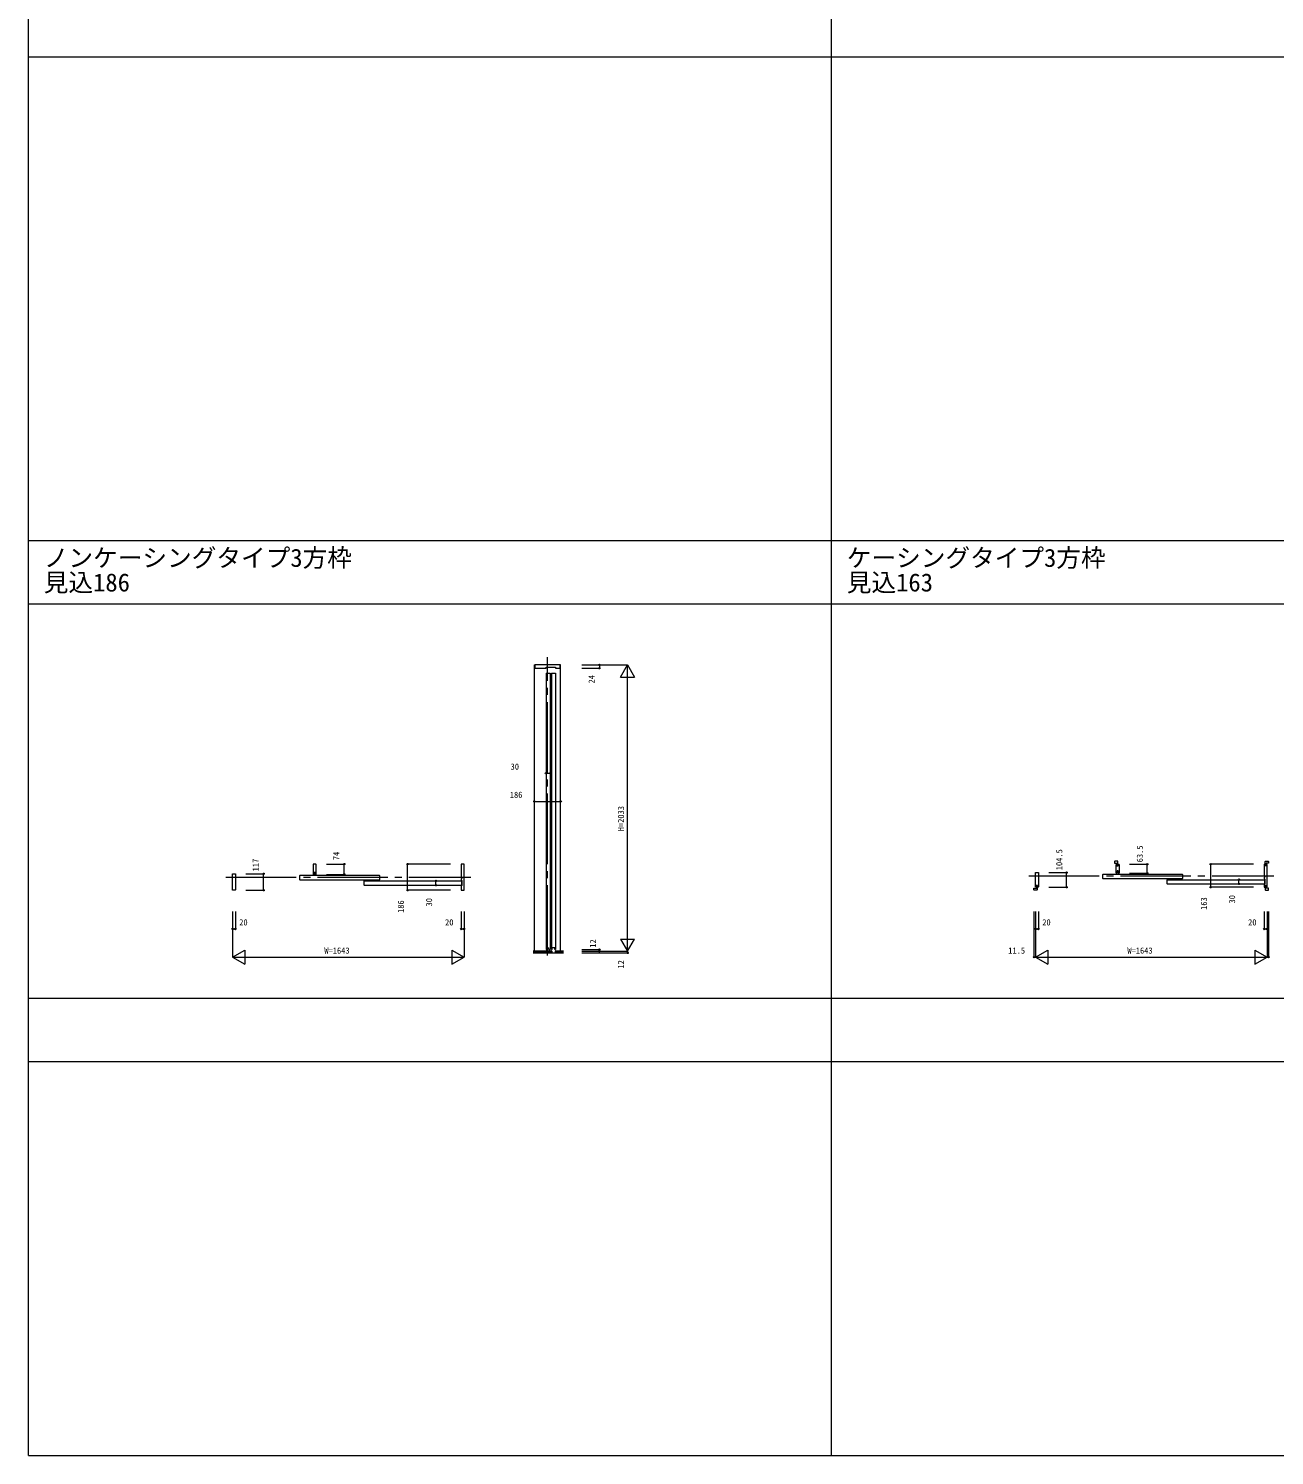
# Model space of a CAD drawing. Units: millimetres, scale not verified. Extents: x -14341 to 14341, y -10000 to 10000.
# Drawn here: x -14341 to -5497, y -10000 to 130 of the extents above; entities that cross this region are included whole.
import ezdxf
from ezdxf.enums import TextEntityAlignment as Align

# ---------------------------------------------------------------- set-up
doc = ezdxf.new("R2010")
doc.units = ezdxf.units.MM
doc.header["$LTSCALE"] = 50
doc.linetypes.add('USER1', pattern=[13, 10, -1, 1, -1])
for name, color, linetype, lineweight in [('0-0_0', 7, 'Continuous', 18), ('0-1_YKK_F1', 7, 'Continuous', 18), ('0-2_YKK_N1', 2, 'Continuous', 18), ('0-3_YKK_B1', 4, 'Continuous', 18), ('0-4_YKK_Z1', 7, 'Continuous', 18)]:
    doc.layers.add(name, color=color, linetype=linetype, lineweight=lineweight)
doc.styles.add('ＭＳ ゴシック', font='')
doc.styles.get('ＭＳ ゴシック').set_extended_font_data('MS Gothic')

msp = doc.modelspace()

# ---------------------------------------------------------------- linework, layer by layer
at = {"layer": '0-1_YKK_F1'}
for p, q in [((-14340.51, -10000), (-14340.51, 10000)), ((-8640.51, -10000), (-8640.51, 9500)), ((-14340.51, -70), (14159.49, -70)), ((-14340.51, -3505), (14159.49, -3505)), ((-14340.51, -3955), (14159.49, -3955)), ((-14340.51, -6752.5), (8459.49, -6752.5)), ((-14340.51, -7202.5), (8459.49, -7202.5)), ((-14340.51, -10000), (14340.51, -10000))]:
    msp.add_line(p, q, dxfattribs=at)
at = {"layer": '0-2_YKK_N1'}
for p, q in [((-10413.51, -4387.5), (-10088.51, -4387.5)), ((-10413.51, -4411.5), (-10288.51, -4411.5)), ((-10288.51, -4387.5), (-10288.51, -4411.5)), ((-10138.51, -4474.1), (-10088.51, -4387.5)), ((-10088.51, -6420.5), (-10088.51, -4387.5)), ((-10088.51, -4387.5), (-10038.51, -4474.1)), ((-10138.51, -4474.1), (-10038.51, -4474.1)), ((-10667.51, -5156.88), (-10637.51, -5156.88)), ((-10749.51, -5356.88), (-10563.51, -5356.88)), ((-12797.51, -5870.5), (-12672.51, -5870.5)), ((-12672.51, -5987.5), (-12672.51, -5870.5)), ((-12225.01, -5801.5), (-12100.01, -5801.5)), ((-12100.01, -5875.5), (-12100.01, -5801.5)), ((-11649.51, -5987.5), (-11649.51, -5801.5)), ((-11344.51, -5801.5), (-11649.51, -5801.5)), ((-7097.57, -5861.5), (-6972.57, -5861.5)), ((-6972.57, -5966), (-6972.57, -5861.5)), ((-6525.07, -5803), (-6400.07, -5803)), ((-6525.07, -5866.5), (-6400.07, -5866.5)), ((-6400.07, -5866.5), (-6400.07, -5803)), ((-5949.57, -5966), (-5949.57, -5803)), ((-5644.57, -5803), (-5949.57, -5803)), ((-12225.01, -5875.5), (-12100.01, -5875.5)), ((-11449.51, -5951.5), (-11449.51, -5921.5)), ((-7097.57, -5966), (-6972.57, -5966)), ((-5644.57, -5966), (-5949.57, -5966)), ((-5749.57, -5942.5), (-5749.57, -5912.5)), ((-12797.51, -5987.5), (-12672.51, -5987.5)), ((-11344.51, -5987.5), (-11649.51, -5987.5)), ((-12892.51, -6137.5), (-12892.51, -6462.5)), ((-12872.51, -6137.5), (-12872.51, -6262.5)), ((-11249.51, -6137.5), (-11249.51, -6462.5)), ((-7204.01, -6137.5), (-7204.01, -6462.5)), ((-7192.51, -6137.5), (-7192.51, -6462.5)), ((-7172.51, -6137.5), (-7172.51, -6262.5)), ((-5549.51, -6137.5), (-5549.51, -6462.5)), ((-5538.07, -6137.5), (-5538.07, -6462.5)), ((-12892.51, -6262.5), (-12872.51, -6262.5)), ((-7192.51, -6262.5), (-7172.51, -6262.5)), ((-10138.51, -6333.9), (-10038.51, -6333.9)), ((-10138.51, -6333.9), (-10038.51, -6333.9)), ((-10138.51, -6333.9), (-10088.51, -6420.5)), ((-10088.51, -6420.5), (-10038.51, -6333.9)), ((-12892.51, -6462.5), (-12805.91, -6412.5)), ((-12892.51, -6462.5), (-11249.51, -6462.5)), ((-12892.51, -6462.5), (-12805.91, -6512.5)), ((-12805.91, -6412.5), (-12805.91, -6512.5)), ((-11336.11, -6412.5), (-11336.11, -6512.5)), ((-11336.11, -6412.5), (-11249.51, -6462.5)), ((-11336.11, -6512.5), (-11249.51, -6462.5)), ((-10413.51, -6420.5), (-10088.51, -6420.5)), ((-10413.51, -6432.5), (-10088.51, -6432.5)), ((-10088.51, -6420.5), (-10088.51, -6432.5)), ((-7204.01, -6462.5), (-5538.07, -6462.5)), ((-7192.51, -6462.5), (-7105.91, -6412.5)), ((-7192.51, -6462.5), (-7105.91, -6512.5)), ((-7105.91, -6412.5), (-7105.91, -6512.5)), ((-5636.11, -6412.5), (-5636.11, -6512.5)), ((-5636.11, -6412.5), (-5549.51, -6462.5)), ((-5636.11, -6512.5), (-5549.51, -6462.5))]:
    msp.add_line(p, q, dxfattribs=at)
for points in [[(-11269.51, -6137.5), (-11269.51, -6262.5), (-11249.51, -6262.5)], [(-5569.57, -6137.5), (-5569.57, -6262.5), (-5549.57, -6262.5)], [(-10413.51, -6408.5), (-10288.51, -6408.5), (-10288.51, -6420.5)]]:
    msp.add_lwpolyline(points, dxfattribs=at)
for centre in [(-10288.51, -4387.5), (-10288.51, -4411.5), (-10667.51, -5156.88), (-10637.51, -5156.88), (-10749.51, -5356.88), (-10563.51, -5356.88), (-12672.51, -5870.5), (-12100.01, -5801.5), (-12100.01, -5875.5), (-11649.51, -5801.5), (-6972.57, -5861.5), (-6400.07, -5803), (-6400.07, -5866.5), (-5949.57, -5803), (-11449.51, -5921.5), (-11449.51, -5951.5), (-6972.57, -5966), (-5949.57, -5966), (-5749.57, -5912.5), (-5749.57, -5942.5), (-12672.51, -5987.5), (-11649.51, -5987.5), (-12892.51, -6262.5), (-12872.51, -6262.5), (-11269.51, -6262.5), (-11249.51, -6262.5), (-7192.51, -6262.5), (-7172.51, -6262.5), (-5569.57, -6262.5), (-5549.57, -6262.5), (-10288.51, -6408.5), (-10288.51, -6420.5), (-10088.51, -6432.5), (-7204.01, -6462.5), (-5538.07, -6462.5)]:
    msp.add_circle(centre, 5, dxfattribs=at)
at = {"layer": '0-3_YKK_B1'}
for p, q in [((-10749.51, -4387.5), (-10747.01, -4387.5)), ((-10749.51, -6420.5), (-10749.51, -4387.5)), ((-10667.51, -4446), (-10637.51, -4446)), ((-10667.51, -4446), (-10667.51, -6408.5)), ((-10637.51, -4446), (-10637.51, -6408.5)), ((-10629.51, -4446), (-10599.51, -4446)), ((-10629.51, -4446), (-10629.51, -6408.5)), ((-10599.51, -4446), (-10599.51, -6408.5)), ((-10563.51, -4387.5), (-10566.01, -4387.5)), ((-10563.51, -6420.5), (-10563.51, -4387.5)), ((-6718.07, -5876.5), (-6716.07, -5874.5)), ((-6149.07, -5874.5), (-6716.07, -5874.5)), ((-6609.57, -5781.5), (-6629.57, -5781.5)), ((-6149.07, -5874.5), (-6147.07, -5876.5)), ((-5560.07, -5781.5), (-5540.07, -5781.5)), ((-5555.07, -5795.5), (-5555.07, -5809.5)), ((-12418.01, -5885.5), (-12416.01, -5883.5)), ((-12418.01, -5885.5), (-12418.01, -5911.5)), ((-12416.01, -5913.5), (-12418.01, -5911.5)), ((-11849.01, -5883.5), (-12416.01, -5883.5)), ((-12416.01, -5913.5), (-11849.01, -5913.5)), ((-11960.01, -5923.5), (-11958.01, -5921.5)), ((-11960.01, -5923.5), (-11960.01, -5949.5)), ((-11958.01, -5951.5), (-11960.01, -5949.5)), ((-11958.01, -5921.5), (-11268.01, -5921.5)), ((-11958.01, -5951.5), (-11268.01, -5951.5)), ((-11849.01, -5883.5), (-11847.01, -5885.5)), ((-11849.01, -5913.5), (-11847.01, -5911.5)), ((-11847.01, -5911.5), (-11847.01, -5885.5)), ((-11269.51, -5957.5), (-11269.51, -5985.5)), ((-11268.51, -5916.5), (-11266.51, -5916.5)), ((-11266.51, -5956.5), (-11268.51, -5956.5)), ((-11268.01, -5921.5), (-11266.01, -5923.5)), ((-11268.01, -5951.5), (-11266.01, -5949.5)), ((-11266.01, -5949.5), (-11266.01, -5923.5)), ((-11264.51, -5918.5), (-11264.51, -5954.5)), ((-6718.07, -5876.5), (-6718.07, -5902.5)), ((-6716.07, -5904.5), (-6718.07, -5902.5)), ((-6716.07, -5904.5), (-6149.07, -5904.5)), ((-6260.07, -5914.5), (-6258.07, -5912.5)), ((-6260.07, -5914.5), (-6260.07, -5940.5)), ((-6258.07, -5942.5), (-6260.07, -5940.5)), ((-6258.07, -5912.5), (-5568.07, -5912.5)), ((-6258.07, -5942.5), (-5568.07, -5942.5)), ((-6149.07, -5904.5), (-6147.07, -5902.5)), ((-6147.07, -5902.5), (-6147.07, -5876.5)), ((-5569.57, -5896), (-5569.57, -5906.5)), ((-5569.57, -5948.5), (-5569.57, -5964)), ((-5568.57, -5907.5), (-5566.57, -5907.5)), ((-5566.57, -5947.5), (-5568.57, -5947.5)), ((-5568.07, -5912.5), (-5566.07, -5914.5)), ((-5568.07, -5942.5), (-5566.07, -5940.5)), ((-5566.07, -5940.5), (-5566.07, -5914.5)), ((-5564.57, -5909.5), (-5564.57, -5945.5)), ((-5538.07, -5985.5), (-5538.07, -5973.5)), ((-7182.07, -5987.5), (-7202.07, -5987.5)), ((-5560.07, -5987.5), (-5540.07, -5987.5)), ((-10667.51, -6408.5), (-10657.01, -6408.5)), ((-10657.01, -6408.5), (-10657.01, -6395.5)), ((-10657.01, -6395.5), (-10648.01, -6395.5)), ((-10648.01, -6408.5), (-10648.01, -6395.5)), ((-10648.01, -6408.5), (-10637.51, -6408.5)), ((-10629.51, -6408.5), (-10623.01, -6408.5)), ((-10623.01, -6408.5), (-10623.01, -6394.5)), ((-10623.01, -6394.5), (-10606.01, -6394.5)), ((-10606.01, -6408.5), (-10606.01, -6394.5)), ((-10606.01, -6408.5), (-10599.51, -6408.5))]:
    msp.add_line(p, q, dxfattribs=at)
for points in [[(-10566.01, -4409.5), (-10566.01, -4387.5), (-10590.81, -4387.5), (-10722.21, -4387.5), (-10747.01, -4387.5), (-10747.01, -4409.5)], [(-10745.01, -4411.5), (-10667.61, -4411.5), (-10667.11, -4411), (-10667.11, -4403.1), (-10642.01, -4403.1), (-10625.01, -4403.1), (-10599.91, -4403.1)], [(-10599.91, -4403.1), (-10599.91, -4411), (-10599.41, -4411.5), (-10568.01, -4411.5)], [(-12874.51, -5987.5), (-12892.51, -5987.5), (-12892.51, -5932.5), (-12892.51, -5870.5), (-12879.51, -5870.5)], [(-12879.51, -5870.5), (-12872.51, -5870.5), (-12872.51, -5985.5)], [(-12302.01, -5801.5), (-12320.01, -5801.5), (-12320.01, -5875.5), (-12314.01, -5875.5), (-12314.01, -5859.5)], [(-12314.01, -5859.5), (-12306.01, -5859.5), (-12306.01, -5875.5), (-12300.01, -5875.5), (-12300.01, -5803.5)], [(-11269.51, -5803.5), (-11269.51, -5892), (-11269.01, -5892.5), (-11264.51, -5892.5), (-11264.51, -5904.5), (-11269.01, -5904.5)], [(-11267.51, -5987.5), (-11249.51, -5987.5), (-11249.51, -5801.5), (-11267.51, -5801.5)], [(-7174.57, -5966), (-7179.57, -5966), (-7179.57, -5959), (-7179.57, -5954), (-7187.27, -5954), (-7187.27, -5962.5), (-7188.27, -5963.5), (-7192.57, -5963.5), (-7192.57, -5861.5), (-7179.57, -5861.5), (-7172.57, -5861.5), (-7172.57, -5964)], [(-6631.57, -5783.5), (-6631.57, -5795.5), (-6614.57, -5795.5), (-6614.57, -5809.5)], [(-6614.07, -5866.5), (-6620.07, -5866.5), (-6620.07, -5805.5), (-6615.77, -5805.5), (-6614.77, -5806.5), (-6614.77, -5815), (-6607.07, -5815), (-6607.07, -5803), (-6602.07, -5803)], [(-6614.57, -5809.5), (-6607.57, -5809.5), (-6607.57, -5783.5)], [(-6600.07, -5805), (-6600.07, -5866.5), (-6606.07, -5866.5), (-6606.07, -5850.5), (-6614.07, -5850.5), (-6614.07, -5866.5)], [(-5569.57, -5805), (-5569.57, -5883), (-5569.07, -5883.5), (-5564.57, -5883.5), (-5564.57, -5884.5), (-5564.57, -5894.5), (-5564.57, -5895.5), (-5569.07, -5895.5), (-5569.57, -5896)], [(-5567.57, -5966), (-5562.57, -5966), (-5562.57, -5959), (-5562.57, -5954), (-5554.87, -5954), (-5554.87, -5962.5), (-5553.87, -5963.5), (-5549.57, -5963.5), (-5549.57, -5805.5), (-5553.87, -5805.5), (-5554.87, -5806.5), (-5554.87, -5815), (-5562.57, -5815), (-5562.57, -5809.8), (-5562.57, -5803), (-5567.57, -5803)], [(-5555.07, -5809.5), (-5562.07, -5809.5), (-5562.07, -5783.5)], [(-5538.07, -5783.5), (-5538.07, -5795.5), (-5555.07, -5795.5)], [(-11269.01, -5904.5), (-11269.51, -5905), (-11269.51, -5915.5)], [(-7204.07, -5985.5), (-7204.07, -5973.5), (-7187.07, -5973.5), (-7187.07, -5959.5)], [(-7187.07, -5959.5), (-7180.07, -5959.5), (-7180.07, -5985.5)], [(-5555.07, -5959.5), (-5562.07, -5959.5), (-5562.07, -5985.5)], [(-5538.07, -5973.5), (-5555.07, -5973.5), (-5555.07, -5959.5)]]:
    msp.add_lwpolyline(points, dxfattribs=at)
for centre, radius, start, end in [((-10745.01, -4409.5), 2, 180, 270), ((-10568.01, -4409.5), 2, 270, 0), ((-12302.01, -5803.5), 2, 0, 90), ((-11267.51, -5803.5), 2, 90, 180), ((-6629.57, -5783.5), 2, 90, 180), ((-6609.57, -5783.5), 2, 0, 90), ((-6602.07, -5805), 2, 0, 90), ((-5567.57, -5805), 2, 90, 180), ((-5560.07, -5783.5), 2, 90, 180), ((-5540.07, -5783.5), 2, 0, 90), ((-11268.51, -5915.5), 1, 180, 270), ((-11268.51, -5957.5), 1, 90, 180), ((-11266.51, -5918.5), 2, 0, 90), ((-11266.51, -5954.5), 2, 270, 0), ((-7174.57, -5964), 2, 270, 0), ((-5568.57, -5906.5), 1, 180, 270), ((-5568.57, -5948.5), 1, 90, 180), ((-5567.57, -5964), 2, 180, 270), ((-5566.57, -5909.5), 2, 0, 90), ((-5566.57, -5945.5), 2, 270, 0), ((-12874.51, -5985.5), 2, 270, 0), ((-11267.51, -5985.5), 2, 180, 270), ((-7202.07, -5985.5), 2, 180, 270), ((-7182.07, -5985.5), 2, 270, 0), ((-5560.07, -5985.5), 2, 180, 270), ((-5540.07, -5985.5), 2, 270, 0)]:
    msp.add_arc(centre, radius, start, end, dxfattribs=at)
at = {"layer": '0-4_YKK_Z1', "linetype": 'USER1'}
for p, q in [((-10656.51, -6451.18), (-10656.51, -4332.46)), ((-12940.01, -5894.5), (-11202.01, -5894.5)), ((-7240.07, -5885.5), (-5502.07, -5885.5))]:
    msp.add_line(p, q, dxfattribs=at)
at = {"layer": '0-4_YKK_Z1'}
for p, q in [((-10625.51, -6420.5), (-10759.51, -6420.5)), ((-10625.51, -6423.5), (-10759.51, -6423.5)), ((-10625.51, -6426.5), (-10759.51, -6426.5)), ((-10625.51, -6429.5), (-10759.51, -6429.5)), ((-10759.51, -6432.5), (-10543.51, -6432.5)), ((-10625.51, -6420.5), (-10625.51, -6432.5)), ((-10603.51, -6420.5), (-10603.51, -6432.5)), ((-10543.51, -6420.5), (-10603.51, -6420.5)), ((-10543.51, -6423.5), (-10603.51, -6423.5)), ((-10543.51, -6426.5), (-10603.51, -6426.5)), ((-10543.51, -6429.5), (-10603.51, -6429.5))]:
    msp.add_line(p, q, dxfattribs=at)

# ---------------------------------------------------------------- texts
at = {"layer": '0-0_0', "style": 'ＭＳ ゴシック'}
for s, p in [('ノンケーシングタイプ3方枠', (-14232.51, -3730)), ('ケーシングタイプ3方枠', (-8532.51, -3730)), ('見込186', (-14232.51, -3905)), ('見込163', (-8532.51, -3905))]:
    msp.add_text(s, height=128.3, dxfattribs=at).set_placement(p, align=Align.BOTTOM_LEFT)
at = {"layer": '0-2_YKK_N1', "color": 7, "style": 'ＭＳ ゴシック'}
for s, p in [('24', (-10308.73, -4519.66)), ('H=2033', (-10100.51, -5569)), ('117', (-12693.27, -5853.44)), ('74', (-12120.77, -5774.44)), ('104.5', (-6989.79, -5845.39)), ('63.5', (-6417.47, -5789.08)), ('186', (-11662.7, -6148.45)), ('30', (-11462.68, -6102.81)), ('163', (-5962.76, -6126.95)), ('30', (-5762.74, -6081.31)), ('12', (-10299.26, -6395.4)), ('12', (-10100.51, -6543.16))]:
    msp.add_text(s, height=43.99, rotation=90, dxfattribs=at).set_placement(p, align=Align.BOTTOM_LEFT)
for s, p in [('30', (-10918.94, -5144.88)), ('186', (-10924.68, -5344.88)), ('20', (-12845.18, -6250.5)), ('20', (-11384.1, -6250.5)), ('20', (-7145.18, -6250.5)), ('20', (-5684.16, -6250.5)), ('W=1643', (-12241.01, -6450.5)), ('11.5', (-7386.35, -6450.5)), ('W=1643', (-6541.04, -6450.5)), ('W=1643', (-6541.01, -6450.5))]:
    msp.add_text(s, height=43.99, dxfattribs=at).set_placement(p, align=Align.BOTTOM_LEFT)

doc.saveas('drawing.dxf')
